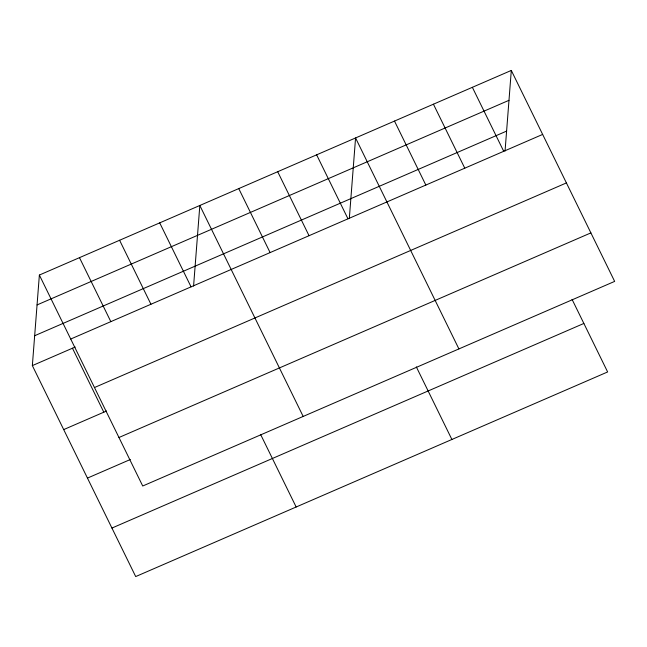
<?xml version="1.0" encoding="UTF-8"?>
<svg xmlns="http://www.w3.org/2000/svg" width="647" height="647" viewBox="0 0 647 647"><rect width="100%" height="100%" fill="white"/><g stroke="black" fill="none" stroke-linecap="round" stroke-linejoin="round"><path stroke-width="0.97" d="M572.061 299.359L607.63 371.952L135.7 576.566L32.35 365.604L39.37 275.048L511.3 70.434L614.65 281.396L142.72 486.01L39.37 275.048M193.582 286.071L199.826 205.479L303.176 416.442M349.315 218.557L355.567 137.957L458.909 348.919M505.056 151.034L511.3 70.434M37.057 304.931L508.987 100.317M34.671 335.72L506.601 131.106M70.717 339.036L542.647 134.422M32.35 365.604L75.198 347.027M94.478 387.537L566.408 182.923M63.697 429.592L106.545 411.007M118.959 437.509L590.889 232.896M87.458 478.093L130.306 459.516M111.939 528.057L583.869 323.451M472.367 87.321L503.714 151.301M433.433 104.199L464.781 168.18M394.5 121.078L425.847 185.066M316.634 154.843L347.973 218.823M416.328 366.881L451.889 439.475M277.7 171.722L309.04 235.702M238.759 188.6L270.106 252.589M159.712 222.875L191.059 286.856M260.587 434.404L296.156 506.997M119.598 240.263L150.945 304.252M79.484 257.66L110.831 321.64M72.464 348.207L103.811 412.196"/></g></svg>
